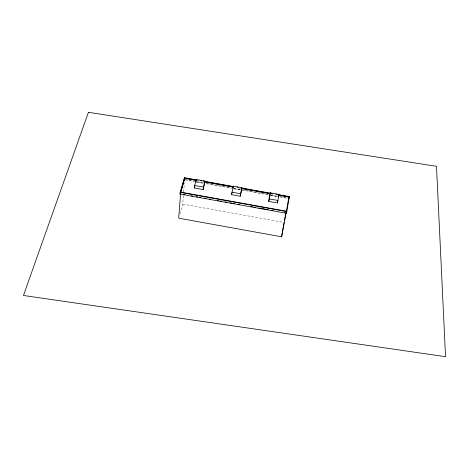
<?xml version="1.0" encoding="UTF-8"?>
<svg xmlns="http://www.w3.org/2000/svg" width="469" height="469" viewBox="0 0 469 469"><rect width="100%" height="100%" fill="white"/><g stroke="black" fill="none" stroke-linecap="round" stroke-linejoin="round"><path stroke-width="0.35" stroke-dasharray="2.35 1.76" d="M179.897 213.958L182.67 204.115L183.35 195.532M183.631 191.956L184.364 182.652M196.916 180.583L199.067 180.97M239.29 188.21L240.726 188.468M271.615 194.025L273.052 194.283M184.968 179.551L194.301 181.227M197.173 181.749L203.634 182.91M207.222 183.555L233.07 188.21M233.791 188.339L241.687 189.757M242.403 189.886L268.25 194.541M271.123 195.057L279.02 196.482M279.741 196.611L287.638 198.029M185.308 179.92L194.635 181.597M195.35 181.726L203.241 183.15M206.108 183.666L231.211 188.186M234.078 188.702L240.538 189.863M241.254 189.992L277.115 196.447M279.981 196.962L287.872 198.381M196.804 182.16L203.265 183.326M233.673 188.796L240.146 189.963M270.619 195.45L277.109 196.617M182.67 204.115L283.352 222.312"/><path stroke-width="0.7" d="M180.16 192.349L286.817 211.589L286.495 213.284L180.026 194.072L180.16 192.349L184.381 177.698L196.611 179.897M180.553 193.844L178.707 218.173L281.593 236.816L286.113 212.897L284.677 212.639M184.727 178.068L180.659 192.437L184.727 178.068L196.224 180.137M184.294 178.847L184.381 177.698M194.447 187.999L194.676 185.478L196.318 179.516L204.953 181.069L203.118 189.558L194.447 187.999L194.811 186.668M196.089 182.031L196.318 179.516M203.118 189.558L204.953 181.069M231.551 194.682L233.275 186.164L241.934 187.723L240.239 196.247L231.551 194.682L231.862 193.345M233.034 188.04L233.275 186.164M240.239 196.247L241.934 187.723M278.991 194.389L277.437 202.948L268.731 201.383L270.32 192.829L278.991 194.389L278.551 196.874M270.32 192.829L268.731 201.383M281.593 236.816L284.073 222.441M278.135 194.881L288.91 196.822L286.371 211.513L286.43 211.202L180.682 192.126M286.495 213.284L289.396 196.593L278.604 194.653M277.437 202.948L277.883 200.462L269.153 198.891M284.472 220.33L285.668 213.999M288.91 196.822L288.851 197.127L278.076 195.192M289.074 198.287L289.396 196.593M180.026 194.072L180.835 191.282M181.638 188.491L184.047 180.119M182.371 187.524L182.775 186.117M200.204 180.547L201.647 180.805M203.083 181.063L233.292 186.498M236.886 187.149L238.328 187.407M241.922 188.051L272.131 193.492M275.725 194.137L277.167 194.395M204.847 181.691L233.585 186.861M241.488 188.286L270.226 193.457M184.704 178.384L196.194 180.454M204.812 182.007L233.544 187.178M241.447 188.597L270.179 193.767M194.676 185.478L203.37 187.043M231.874 192.179L240.585 193.744M183.426 194.365L184.862 194.623M191.323 195.79L192.759 196.048M196.347 196.699L197.783 196.957M199.219 197.215L200.656 197.472M204.25 198.123L205.686 198.381M209.274 199.032L210.71 199.29M217.176 200.456L218.613 200.714M220.049 200.972L221.485 201.23M225.073 201.881L226.509 202.139M230.103 202.79L231.534 203.048M232.97 203.306L234.406 203.564M238 204.214L239.436 204.472M250.927 206.548L252.363 206.806M253.799 207.064L255.236 207.321M258.824 207.972L260.26 208.23M261.696 208.488L265.29 209.139M266.726 209.397L268.162 209.655M271.75 210.305L273.187 210.563M88.418 112.308L23.45 295.482L445.55 356.692L436.498 166.296L88.418 112.308"/></g></svg>
